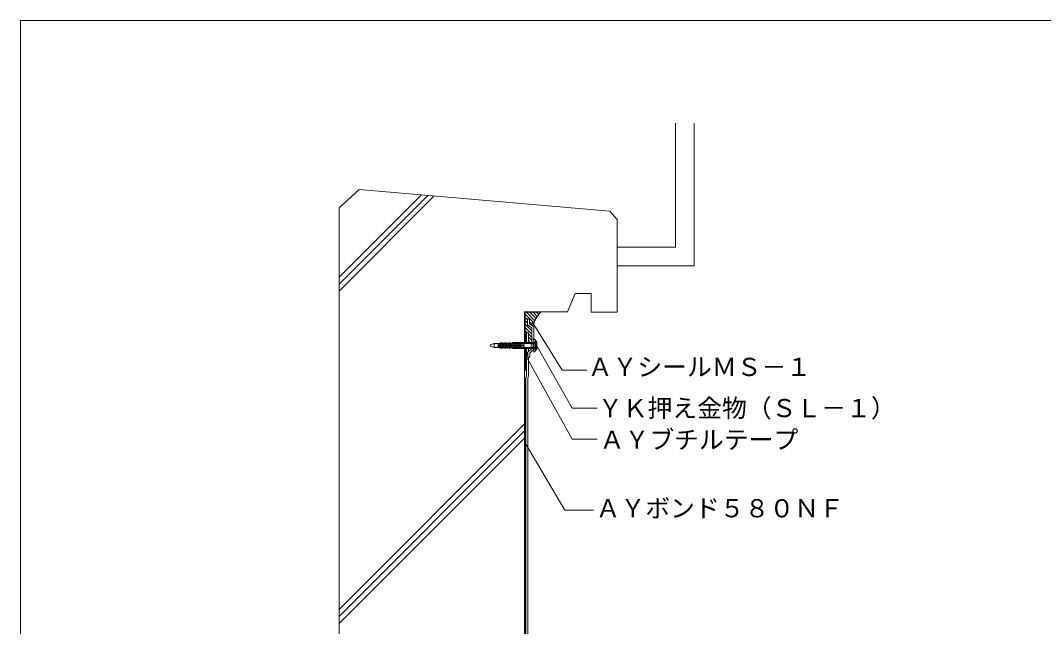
# Model space of a CAD drawing. Units: millimetres, scale not verified. Extents: x -675 to 675, y -471 to 460.
# Drawn here: x -675 to 149, y -28 to 460 of the extents above; entities that cross this region are included whole.
import ezdxf
from ezdxf.enums import TextEntityAlignment as Align

# ---------------------------------------------------------------- set-up
doc = ezdxf.new("R2010")
doc.units = ezdxf.units.MM
doc.header["$LTSCALE"] = 5
for name, color, linetype, lineweight in [('1-1_記号', 4, 'Continuous', 9), ('1-2_ハッチング', 5, 'Continuous', 9), ('1-3_断熱材', 7, 'Continuous', 9), ('1-4_リベットルーフ', 3, 'Continuous', 9), ('1-8_下地など', 7, 'Continuous', 9), ('1-A_元図・躯体', 7, 'Continuous', 9), ('E-0', 7, 'Continuous', 9), ('F-F', 7, 'Continuous', 9)]:
    doc.layers.add(name, color=color, linetype=linetype, lineweight=lineweight)
doc.styles.add('ＭＳ ゴシック', font='')
doc.styles.get('ＭＳ ゴシック').set_extended_font_data('MS Gothic')

msp = doc.modelspace()

# ---------------------------------------------------------------- linework, layer by layer
at = {"layer": '1-1_記号'}
for p, q in [((-261.365, 216.207), (-268.37, 223.212)), ((-260.563, 218.057), (-267.316, 224.81)), ((-259.656, 219.802), (-264.664, 224.81)), ((-258.651, 221.448), (-262.013, 224.81)), ((-257.552, 223), (-259.361, 224.81)), ((-256.362, 224.462), (-256.709, 224.81)), ((-266.513, 218.704), (-268.37, 220.561)), ((-266.513, 216.052), (-268.37, 217.909)), ((-263.038, 209.926), (-268.37, 215.257)), ((-262.052, 214.242), (-265.013, 217.204)), ((-263.038, 207.274), (-268.37, 212.606)), ((-266.678, 208.262), (-268.37, 209.954)), ((-263.038, 204.622), (-265.87, 207.454)), ((-263.038, 201.971), (-265.87, 204.803)), ((-264.297, 200.577), (-265.87, 202.151))]:
    msp.add_line(p, q, dxfattribs=at)
msp.add_lwpolyline([(-256.054, 224.81), (-268.37, 224.81), (-268.37, 208.262)], dxfattribs=at)
msp.add_arc((-235.039, 205.898), 28.272, 138.015, 164.32929, dxfattribs=at)
at = {"layer": '1-2_ハッチング'}
for p, q in [((-267.37, 208.262), (-268.37, 208.262)), ((-268.37, 207.788), (-267.896, 208.262)), ((-268.37, 208.262), (-268.37, 200.577)), ((-268.37, 206.904), (-267.37, 207.904)), ((-268.37, 206.02), (-267.37, 207.02)), ((-268.37, 205.136), (-267.37, 206.136)), ((-267.37, 200.577), (-267.37, 208.262)), ((-268.37, 204.252), (-267.37, 205.252)), ((-268.37, 203.368), (-267.37, 204.368)), ((-268.37, 202.484), (-267.37, 203.484)), ((-268.37, 201.6), (-267.37, 202.6)), ((-268.37, 200.717), (-267.37, 201.717)), ((-267.626, 200.577), (-267.37, 200.833)), ((-268.37, 195.413), (-268.202, 195.582)), ((-268.37, 195.582), (-268.37, 178.262)), ((-268.37, 194.529), (-267.37, 195.529)), ((-268.37, 193.646), (-267.37, 194.646)), ((-268.37, 192.762), (-267.37, 193.762)), ((-268.37, 191.878), (-267.37, 192.878)), ((-268.37, 190.994), (-267.37, 191.994)), ((-268.37, 190.11), (-267.37, 191.11)), ((-268.37, 189.226), (-267.37, 190.226)), ((-267.37, 178.262), (-267.37, 195.582)), ((-268.37, 188.342), (-267.37, 189.342)), ((-268.37, 187.458), (-267.37, 188.458)), ((-268.37, 186.574), (-267.37, 187.574)), ((-268.37, 185.691), (-267.37, 186.691)), ((-268.37, 184.807), (-267.37, 185.807)), ((-268.37, 183.923), (-267.37, 184.923)), ((-268.37, 183.039), (-267.37, 184.039)), ((-268.37, 182.155), (-267.37, 183.155)), ((-268.37, 181.271), (-267.37, 182.271)), ((-268.37, 180.387), (-267.37, 181.387)), ((-268.37, 179.503), (-267.37, 180.503)), ((-268.37, 178.62), (-267.37, 179.62)), ((-268.37, 178.262), (-267.37, 178.262)), ((-267.844, 178.262), (-267.37, 178.736))]:
    msp.add_line(p, q, dxfattribs=at)
at = {"layer": '1-2_ハッチング', "color": 7}
for p, q in [((-268.37, 171.81), (-268.37, -176.69)), ((-267.87, 171.81), (-268.37, 171.81)), ((-267.87, -176.69), (-267.87, 171.81))]:
    msp.add_line(p, q, dxfattribs=at)
at = {"layer": '1-3_断熱材', "color": 2}
for p, q in [((-265.313, 219.42), (-266.213, 219.42)), ((-265.013, 219.12), (-265.013, 215.535)), ((-261.538, 213.01), (-265.013, 215.535)), ((-263.038, 195.687), (-263.038, 212.246)), ((-261.538, 200.313), (-261.538, 213.01)), ((-261.838, 200.013), (-261.538, 200.313)), ((-261.838, 200.013), (-261.538, 199.713)), ((-261.538, 199.713), (-261.538, 195.042)), ((-266.538, 192.371), (-263.038, 195.687)), ((-266.538, 192.053), (-266.538, 192.371)), ((-266.517, 191.976), (-266.285, 191.589)), ((-266.135, 190.188), (-266.492, 189.592)), ((-266.285, 191.435), (-266.491, 191.09)), ((-266.491, 190.936), (-266.135, 190.342)), ((-264.738, 192.01), (-261.538, 195.042)), ((-264.738, 188.813), (-264.738, 192.01)), ((-266.492, 189.438), (-266.285, 189.093)), ((-266.285, 188.939), (-266.404, 188.74)), ((-266.275, 188.513), (-265.038, 188.513))]:
    msp.add_line(p, q, dxfattribs=at)
at = {"layer": '1-3_断熱材'}
for p, q in [((-296.688, 198.58), (-293.288, 199.63)), ((-296.688, 198.58), (-296.688, 197.58)), ((-293.288, 199.63), (-293.288, 196.53)), ((-293.288, 199.63), (-290.288, 199.63)), ((-290.288, 199.743), (-290.188, 199.755)), ((-290.288, 199.743), (-290.288, 196.439)), ((-290.188, 199.755), (-289.742, 196.38)), ((-290.175, 199.655), (-289.288, 199.755)), ((-287.256, 200.577), (-290.038, 199.78)), ((-290.038, 199.78), (-290.038, 196.38)), ((-261.138, 199.78), (-290.038, 199.78)), ((-290.038, 198.332), (-270.97, 198.332)), ((-290.038, 197.827), (-270.97, 197.827)), ((-289.288, 199.755), (-288.842, 196.38)), ((-289.275, 199.655), (-288.388, 199.755)), ((-288.457, 200.233), (-288.457, 198.332)), ((-288.457, 197.827), (-288.457, 195.926)), ((-288.388, 199.755), (-287.938, 196.355)), ((-288.375, 199.655), (-287.488, 199.755)), ((-287.488, 199.755), (-287.038, 196.355)), ((-287.475, 199.655), (-286.588, 199.755)), ((-287.256, 200.577), (-287.257, 200.577)), ((-287.256, 200.577), (-287.256, 199.086)), ((-285.163, 199.955), (-287.256, 199.955)), ((-286.477, 199.086), (-287.256, 199.086)), ((-286.813, 198.332), (-286.813, 197.827)), ((-286.588, 199.755), (-286.138, 196.355)), ((-286.575, 199.655), (-285.688, 199.755)), ((-284.221, 200.577), (-286.477, 199.086)), ((-286.307, 198.332), (-286.307, 197.827)), ((-285.675, 199.655), (-284.788, 199.755)), ((-284.775, 199.655), (-283.988, 199.743)), ((-284.221, 200.577), (-284.222, 200.577)), ((-284.221, 200.577), (-284.221, 199.086)), ((-282.091, 199.955), (-284.221, 199.955)), ((-283.441, 199.086), (-284.221, 199.086)), ((-283.875, 199.655), (-282.988, 199.755)), ((-281.122, 200.577), (-283.441, 199.086)), ((-282.975, 199.655), (-282.088, 199.755)), ((-281.188, 199.755), (-282.075, 199.655)), ((-281.188, 199.755), (-280.742, 196.38)), ((-281.175, 199.655), (-280.288, 199.755)), ((-281.122, 200.577), (-281.123, 200.577)), ((-281.122, 200.577), (-281.122, 199.086)), ((-278.993, 199.955), (-281.122, 199.955)), ((-280.342, 199.086), (-281.122, 199.086)), ((-278.025, 200.577), (-280.342, 199.086)), ((-280.288, 199.755), (-279.842, 196.38)), ((-280.275, 199.655), (-279.388, 199.755)), ((-279.388, 199.755), (-278.942, 196.38)), ((-278.488, 199.755), (-279.375, 199.655)), ((-278.488, 199.755), (-278.042, 196.38)), ((-277.588, 199.755), (-278.475, 199.655)), ((-278.023, 200.577), (-278.025, 200.577)), ((-278.023, 200.577), (-261.538, 200.577)), ((-278.023, 200.577), (-278.023, 198.332)), ((-278.023, 195.582), (-278.023, 197.827)), ((-277.588, 199.755), (-277.142, 196.38)), ((-277.575, 199.655), (-276.688, 199.755)), ((-276.688, 199.755), (-276.242, 196.38)), ((-276.675, 199.655), (-275.788, 199.755)), ((-275.788, 199.755), (-275.342, 196.38)), ((-274.888, 199.755), (-275.775, 199.655)), ((-274.925, 200.577), (-274.926, 200.577)), ((-274.888, 199.755), (-274.442, 196.38)), ((-273.988, 199.755), (-274.875, 199.655)), ((-273.988, 199.755), (-273.542, 196.38)), ((-273.088, 199.755), (-273.975, 199.655)), ((-273.088, 199.755), (-272.642, 196.38)), ((-272.188, 199.755), (-273.075, 199.655)), ((-272.188, 199.755), (-271.988, 198.243)), ((-271.988, 199.68), (-261.696, 199.68)), ((-268.038, 199.655), (-268.038, 200.577)), ((-265.038, 199.655), (-268.038, 199.655)), ((-267.338, 199.655), (-267.338, 200.577)), ((-266.838, 199.655), (-266.838, 200.577)), ((-266.338, 199.655), (-266.338, 200.577)), ((-265.838, 199.655), (-265.838, 200.577)), ((-265.338, 199.655), (-265.338, 200.577)), ((-265.038, 200.577), (-265.038, 199.655)), ((-263.638, 200.577), (-263.638, 199.655)), ((-263.113, 199.655), (-263.638, 199.655)), ((-263.138, 199.655), (-263.138, 200.577)), ((-262.638, 199.581), (-262.638, 200.577)), ((-262.138, 199.316), (-262.138, 200.577)), ((-261.538, 203.48), (-260.138, 202.53)), ((-261.538, 203.48), (-261.538, 192.68)), ((-261.488, 196.48), (-261.488, 199.68)), ((-259.588, 201.58), (-261.342, 199.826)), ((-260.138, 201.03), (-261.138, 199.78)), ((-260.138, 202.53), (-260.138, 193.63)), ((-259.588, 201.58), (-259.588, 194.58)), ((-258.988, 201.528), (-258.988, 194.631)), ((-296.688, 197.58), (-293.288, 196.53)), ((-293.288, 196.53), (-290.288, 196.53)), ((-287.257, 195.582), (-290.038, 196.38)), ((-261.138, 196.38), (-290.038, 196.38)), ((-288.842, 196.38), (-289.755, 196.48)), ((-287.942, 196.38), (-288.855, 196.48)), ((-287.042, 196.38), (-287.955, 196.48)), ((-287.256, 195.582), (-287.257, 195.582)), ((-287.256, 195.582), (-287.256, 197.073)), ((-287.256, 197.073), (-286.477, 197.073)), ((-285.164, 196.205), (-287.256, 196.205)), ((-286.142, 196.38), (-287.055, 196.48)), ((-284.222, 195.582), (-286.477, 197.073)), ((-284.221, 195.582), (-284.222, 195.582)), ((-284.221, 195.582), (-284.221, 197.073)), ((-284.221, 197.073), (-283.441, 197.073)), ((-282.091, 196.205), (-284.221, 196.205)), ((-281.122, 195.582), (-283.441, 197.073)), ((-281.655, 196.48), (-280.742, 196.38)), ((-281.122, 195.582), (-281.123, 195.582)), ((-281.122, 195.582), (-281.122, 197.073)), ((-281.122, 197.073), (-280.342, 197.073)), ((-278.993, 196.205), (-281.122, 196.205)), ((-280.755, 196.48), (-279.842, 196.38)), ((-278.025, 195.582), (-280.342, 197.073)), ((-279.855, 196.48), (-278.942, 196.38)), ((-278.955, 196.48), (-278.042, 196.38)), ((-278.055, 196.48), (-277.142, 196.38)), ((-278.023, 195.582), (-278.025, 195.582)), ((-278.023, 195.582), (-261.538, 195.582)), ((-277.155, 196.48), (-276.242, 196.38)), ((-276.255, 196.48), (-275.342, 196.38)), ((-275.355, 196.48), (-274.442, 196.38)), ((-274.925, 195.582), (-274.926, 195.582)), ((-274.455, 196.48), (-273.542, 196.38)), ((-273.555, 196.48), (-272.642, 196.38)), ((-272.655, 196.48), (-271.988, 196.407)), ((-271.988, 196.48), (-261.696, 196.48)), ((-268.038, 196.505), (-265.038, 196.505)), ((-268.038, 195.582), (-268.038, 196.505)), ((-267.338, 195.582), (-267.338, 196.505)), ((-266.838, 195.582), (-266.838, 196.505)), ((-266.338, 195.582), (-266.338, 196.505)), ((-265.838, 195.582), (-265.838, 196.505)), ((-265.338, 195.582), (-265.338, 196.505)), ((-265.038, 196.505), (-265.038, 195.582)), ((-263.638, 196.505), (-263.113, 196.505)), ((-263.638, 196.505), (-263.638, 195.582)), ((-263.138, 195.582), (-263.138, 196.505)), ((-262.638, 195.582), (-262.638, 196.578)), ((-262.138, 195.582), (-262.138, 196.843)), ((-261.538, 192.68), (-260.138, 193.63)), ((-259.588, 194.58), (-261.342, 196.333))]:
    msp.add_line(p, q, dxfattribs=at)
at = {"layer": '1-3_断熱材', "color": 2}
msp.add_lwpolyline([(-263.038, 212.246), (-266.513, 214.771), (-266.513, 219.12)], dxfattribs=at)
at = {"layer": '1-3_断熱材'}
for points in [[(-285.688, 199.755), (-285.242, 196.38), (-286.155, 196.48)], [(-284.788, 199.755), (-284.342, 196.38), (-285.255, 196.48)], [(-283.888, 199.755), (-283.442, 196.38), (-283.992, 196.44), (-284.355, 196.48)], [(-282.988, 199.755), (-282.542, 196.38), (-283.455, 196.48)], [(-282.088, 199.755), (-281.642, 196.38), (-282.555, 196.48)], [(-272.185, 199.728), (-271.988, 199.755), (-271.988, 196.407)], [(-261.138, 199.78), (-261.138, 196.38), (-260.138, 195.13)]]:
    msp.add_lwpolyline(points, dxfattribs=at)
at = {"layer": '1-3_断熱材', "color": 2}
for centre, radius, start, end in [((-266.213, 219.12), 0.3, 90, 180), ((-265.313, 219.12), 0.3, 0, 90), ((-266.388, 192.053), 0.15, 180, 210.964), ((-266.363, 189.515), 0.15, 149.081, 210.964), ((-266.362, 191.013), 0.15, 149.081, 210.964), ((-266.413, 191.512), 0.15, 329.081, 30.964), ((-266.264, 190.265), 0.15, 329.081, 30.964), ((-266.275, 188.663), 0.15, 149.081, 270), ((-266.413, 189.016), 0.15, 329.081, 30.964), ((-265.038, 188.813), 0.3, 270, 0)]:
    msp.add_arc(centre, radius, start, end, dxfattribs=at)
at = {"layer": '1-3_断熱材'}
for centre, radius, start, end in [((-270.538, 198.08), 0.5, 210.391, 149.609), ((-268.038, 198.08), 1.575, 90, 270), ((-264.338, 200.246), 0.916, 220.19, 319.81), ((-263.113, 198.08), 1.575, 270, 90), ((-261.696, 200.18), 0.5, 270, 315), ((-259.588, 198.08), 3.5, 80.129, 90), ((-264.338, 195.913), 0.916, 40.19, 139.81), ((-261.696, 195.98), 0.5, 45, 90), ((-259.588, 198.08), 3.5, 270, 279.871)]:
    msp.add_arc(centre, radius, start, end, dxfattribs=at)
at = {"layer": '1-4_リベットルーフ'}
for p, q in [((-267.37, 208.262), (-265.87, 208.262)), ((-267.37, 208.262), (-267.37, 200.577)), ((-265.87, 200.577), (-265.87, 208.262)), ((-267.37, 195.582), (-267.37, 173.562)), ((-265.87, 193.004), (-265.87, 195.582)), ((-265.87, 173.239), (-265.87, 188.513)), ((-267.87, 171.594), (-267.87, -176.69)), ((-267.548, 172.738), (-267.692, 172.418)), ((-266.37, 171.271), (-266.37, -175.19)), ((-266.048, 172.414), (-266.192, 172.095))]:
    msp.add_line(p, q, dxfattribs=at)
for centre, start, end in [((-269.37, 173.562), 335.661, 0), ((-267.87, 173.239), 335.661, 0), ((-265.87, 171.594), 155.661, 180), ((-264.37, 171.271), 155.661, 180)]:
    msp.add_arc(centre, 2, start, end, dxfattribs=at)
at = {"layer": '1-8_下地など'}
for p, q in [((-147.37, 377.206), (-147.37, 277.31)), ((-132.37, 377.206), (-132.37, 262.31)), ((-194.37, 277.31), (-147.37, 277.31)), ((-194.37, 262.31), (-132.37, 262.31))]:
    msp.add_line(p, q, dxfattribs=at)
at = {"layer": '1-A_元図・躯体'}
for p, q in [((-402.146, 323.848), (-418.37, 308.982)), ((-402.032, 323.887), (-200.347, 306.242)), ((-418.37, 253.146), (-352.006, 319.51)), ((-418.37, 247.489), (-346.804, 319.055)), ((-418.37, 241.832), (-341.602, 318.6)), ((-418.37, 308.982), (-418.37, -283.19)), ((-200.347, 306.242), (-194.37, 299.719)), ((-194.37, 299.719), (-194.37, 224.81)), ((-228.17, 240.01), (-234.367, 225.31)), ((-268.87, 225.31), (-268.87, 200.577)), ((-268.87, 225.31), (-234.367, 225.31)), ((-268.87, 195.582), (-268.87, -183.69)), ((-418.37, -14.665), (-268.87, 134.835)), ((-418.37, -20.321), (-268.87, 129.179)), ((-418.37, -25.978), (-268.37, 124.022))]:
    msp.add_line(p, q, dxfattribs=at)
msp.add_lwpolyline([(-228.17, 240.01), (-215.37, 240.01), (-215.37, 224.81), (-194.37, 224.81)], dxfattribs=at)
at = {"layer": 'E-0'}
for p, q in [((-238.65, 178.246), (-262.773, 217.085)), ((-262.125, 203.333), (-230.622, 147.621)), ((-238.65, 178.246), (-218.728, 178.246)), ((-230.622, 147.621), (-210.487, 147.621)), ((-268.124, 119.115), (-236.445, 65.407)), ((-236.445, 65.407), (-213.351, 65.407))]:
    msp.add_line(p, q, dxfattribs=at)
msp.add_lwpolyline([(-266.751, 187.836), (-230.622, 122.621), (-210.487, 122.621)], dxfattribs=at)
at = {"layer": 'F-F'}
msp.add_line((-675, 460), (-675, -440), dxfattribs=at)
msp.add_lwpolyline([(-675, 460), (675, 460), (675, -440), (-675, -440)], dxfattribs=at)

# ---------------------------------------------------------------- texts
at = {"layer": 'E-0', "style": 'ＭＳ ゴシック'}
for s, p in [('ＡＹシールＭＳ－１', (-218.025, 169.071)), ('ＹＫ押え金物（ＳＬ－１）', (-209.844, 135.889)), ('ＡＹブチルテープ', (-208.389, 110.435)), ('ＡＹボンド５８０ＮＦ', (-211.662, 55.162))]:
    msp.add_text(s, height=14.66, dxfattribs=at).set_placement(p, align=Align.BOTTOM_LEFT)

doc.saveas('drawing.dxf')
